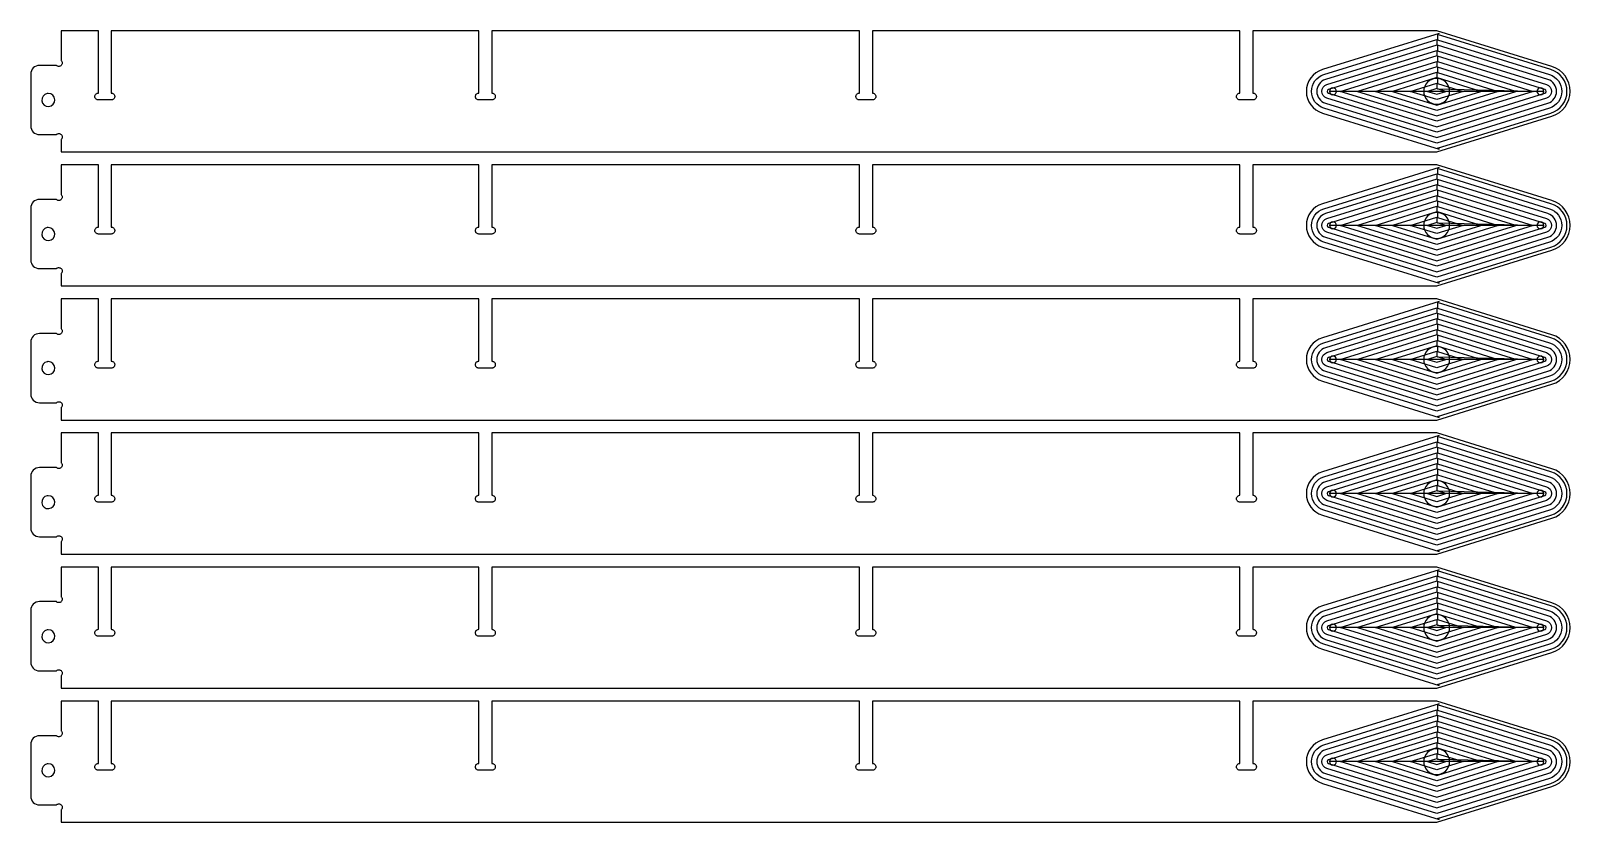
# Model space of a CAD drawing. Extents: x 3.5 to 92.5, y 1.1 to 46.9.
import ezdxf

# ---------------------------------------------------------------- set-up
doc = ezdxf.new("R2010")
doc.units = 0
for name, color, linetype in [('CUT_HALFWAY_THROUGH', 1, 'CONTINUOUS'), ('MARKS_IN_POCKET', 3, 'CONTINUOUS'), ('THROUGH_CUT', 18, 'CONTINUOUS')]:
    doc.layers.add(name, color=color, linetype=linetype)

msp = doc.modelspace()

# ---------------------------------------------------------------- linework, layer by layer
at = {"layer": 'CUT_HALFWAY_THROUGH'}
for points in [[(84.923, 46.723), (78.17, 44.629, 0.736823), (78.17, 42.121), (84.923, 40.027), (84.827, 40.086), (91.389, 42.121, 0.736823), (91.389, 44.629), (84.827, 46.664), (84.827, 46.35), (91.3, 44.342, -0.736823), (91.3, 42.408), (84.78, 40.385), (78.259, 42.408, -0.736823), (78.259, 44.342), (84.78, 46.365), (84.78, 46.05), (78.348, 44.055, 0.736823), (78.348, 42.694), (84.78, 40.7), (91.211, 42.694, 0.736823), (91.211, 44.055), (84.827, 46.036), (84.827, 45.722), (91.122, 43.769, -0.736823), (91.122, 42.981), (84.78, 41.014), (78.437, 42.981, -0.736823), (78.437, 43.769), (84.78, 45.736), (84.78, 45.422), (78.526, 43.482, 0.736823), (78.526, 43.268), (84.78, 41.328), (91.034, 43.268, 0.736823), (91.034, 43.482), (84.827, 45.407), (84.827, 45.093), (90.367, 43.375), (84.78, 41.642), (79.192, 43.375), (84.78, 45.108), (84.78, 44.794), (80.205, 43.375), (84.78, 41.956), (89.355, 43.375), (84.827, 44.779), (84.827, 44.465), (88.342, 43.375), (84.78, 42.27), (81.217, 43.375), (84.78, 44.48), (84.78, 44.166), (82.23, 43.375), (84.78, 42.584), (87.329, 43.375), (84.827, 44.151), (84.827, 43.837), (86.317, 43.375), (84.78, 42.898), (83.242, 43.375), (84.78, 43.852), (84.78, 43.538), (84.255, 43.375), (84.78, 43.212), (85.304, 43.375), (84.827, 43.523), (91, 43.375), (78.559, 43.375)], [(84.923, 38.973), (78.17, 36.879, 0.736823), (78.17, 34.371), (84.923, 32.277), (84.827, 32.336), (91.389, 34.371, 0.736823), (91.389, 36.879), (84.827, 38.914), (84.827, 38.6), (91.3, 36.592, -0.736823), (91.3, 34.658), (84.78, 32.635), (78.259, 34.658, -0.736823), (78.259, 36.592), (84.78, 38.615), (84.78, 38.3), (78.348, 36.305, 0.736823), (78.348, 34.944), (84.78, 32.95), (91.211, 34.944, 0.736823), (91.211, 36.305), (84.827, 38.286), (84.827, 37.972), (91.122, 36.019, -0.736823), (91.122, 35.231), (84.78, 33.264), (78.437, 35.231, -0.736823), (78.437, 36.019), (84.78, 37.986), (84.78, 37.672), (78.526, 35.732, 0.736823), (78.526, 35.518), (84.78, 33.578), (91.034, 35.518, 0.736823), (91.034, 35.732), (84.827, 37.657), (84.827, 37.343), (90.367, 35.625), (84.78, 33.892), (79.192, 35.625), (84.78, 37.358), (84.78, 37.044), (80.205, 35.625), (84.78, 34.206), (89.355, 35.625), (84.827, 37.029), (84.827, 36.715), (88.342, 35.625), (84.78, 34.52), (81.217, 35.625), (84.78, 36.73), (84.78, 36.416), (82.23, 35.625), (84.78, 34.834), (87.329, 35.625), (84.827, 36.401), (84.827, 36.087), (86.317, 35.625), (84.78, 35.148), (83.242, 35.625), (84.78, 36.102), (84.78, 35.788), (84.255, 35.625), (84.78, 35.462), (85.304, 35.625), (84.827, 35.773), (91, 35.625), (78.559, 35.625)], [(84.923, 31.223), (78.17, 29.129, 0.736823), (78.17, 26.621), (84.923, 24.527), (84.827, 24.586), (91.389, 26.621, 0.736823), (91.389, 29.129), (84.827, 31.164), (84.827, 30.85), (91.3, 28.842, -0.736823), (91.3, 26.908), (84.78, 24.885), (78.259, 26.908, -0.736823), (78.259, 28.842), (84.78, 30.865), (84.78, 30.55), (78.348, 28.555, 0.736823), (78.348, 27.194), (84.78, 25.2), (91.211, 27.194, 0.736823), (91.211, 28.555), (84.827, 30.536), (84.827, 30.222), (91.122, 28.269, -0.736823), (91.122, 27.481), (84.78, 25.514), (78.437, 27.481, -0.736823), (78.437, 28.269), (84.78, 30.236), (84.78, 29.922), (78.526, 27.982, 0.736823), (78.526, 27.768), (84.78, 25.828), (91.034, 27.768, 0.736823), (91.034, 27.982), (84.827, 29.907), (84.827, 29.593), (90.367, 27.875), (84.78, 26.142), (79.192, 27.875), (84.78, 29.608), (84.78, 29.294), (80.205, 27.875), (84.78, 26.456), (89.355, 27.875), (84.827, 29.279), (84.827, 28.965), (88.342, 27.875), (84.78, 26.77), (81.217, 27.875), (84.78, 28.98), (84.78, 28.666), (82.23, 27.875), (84.78, 27.084), (87.329, 27.875), (84.827, 28.651), (84.827, 28.337), (86.317, 27.875), (84.78, 27.398), (83.242, 27.875), (84.78, 28.352), (84.78, 28.038), (84.255, 27.875), (84.78, 27.712), (85.304, 27.875), (84.827, 28.023), (91, 27.875), (78.559, 27.875)], [(84.923, 23.473), (78.17, 21.379, 0.736823), (78.17, 18.871), (84.923, 16.777), (84.827, 16.836), (91.389, 18.871, 0.736823), (91.389, 21.379), (84.827, 23.414), (84.827, 23.1), (91.3, 21.092, -0.736823), (91.3, 19.158), (84.78, 17.135), (78.259, 19.158, -0.736823), (78.259, 21.092), (84.78, 23.115), (84.78, 22.8), (78.348, 20.805, 0.736823), (78.348, 19.444), (84.78, 17.45), (91.211, 19.444, 0.736823), (91.211, 20.805), (84.827, 22.786), (84.827, 22.472), (91.122, 20.519, -0.736823), (91.122, 19.731), (84.78, 17.764), (78.437, 19.731, -0.736823), (78.437, 20.519), (84.78, 22.486), (84.78, 22.172), (78.526, 20.232, 0.736823), (78.526, 20.018), (84.78, 18.078), (91.034, 20.018, 0.736823), (91.034, 20.232), (84.827, 22.157), (84.827, 21.843), (90.367, 20.125), (84.78, 18.392), (79.192, 20.125), (84.78, 21.858), (84.78, 21.544), (80.205, 20.125), (84.78, 18.706), (89.355, 20.125), (84.827, 21.529), (84.827, 21.215), (88.342, 20.125), (84.78, 19.02), (81.217, 20.125), (84.78, 21.23), (84.78, 20.916), (82.23, 20.125), (84.78, 19.334), (87.329, 20.125), (84.827, 20.901), (84.827, 20.587), (86.317, 20.125), (84.78, 19.648), (83.242, 20.125), (84.78, 20.602), (84.78, 20.288), (84.255, 20.125), (84.78, 19.962), (85.304, 20.125), (84.827, 20.273), (91, 20.125), (78.559, 20.125)], [(84.923, 15.723), (78.17, 13.629, 0.736823), (78.17, 11.121), (84.923, 9.027), (84.827, 9.086), (91.389, 11.121, 0.736823), (91.389, 13.629), (84.827, 15.664), (84.827, 15.35), (91.3, 13.342, -0.736823), (91.3, 11.408), (84.78, 9.385), (78.259, 11.408, -0.736823), (78.259, 13.342), (84.78, 15.365), (84.78, 15.05), (78.348, 13.055, 0.736823), (78.348, 11.694), (84.78, 9.7), (91.211, 11.694, 0.736823), (91.211, 13.055), (84.827, 15.036), (84.827, 14.722), (91.122, 12.769, -0.736823), (91.122, 11.981), (84.78, 10.014), (78.437, 11.981, -0.736823), (78.437, 12.769), (84.78, 14.736), (84.78, 14.422), (78.526, 12.482, 0.736823), (78.526, 12.268), (84.78, 10.328), (91.034, 12.268, 0.736823), (91.034, 12.482), (84.827, 14.407), (84.827, 14.093), (90.367, 12.375), (84.78, 10.642), (79.192, 12.375), (84.78, 14.108), (84.78, 13.794), (80.205, 12.375), (84.78, 10.956), (89.355, 12.375), (84.827, 13.779), (84.827, 13.465), (88.342, 12.375), (84.78, 11.27), (81.217, 12.375), (84.78, 13.48), (84.78, 13.166), (82.23, 12.375), (84.78, 11.584), (87.329, 12.375), (84.827, 13.151), (84.827, 12.837), (86.317, 12.375), (84.78, 11.898), (83.242, 12.375), (84.78, 12.852), (84.78, 12.538), (84.255, 12.375), (84.78, 12.212), (85.304, 12.375), (84.827, 12.523), (91, 12.375), (78.559, 12.375)], [(84.923, 7.973), (78.17, 5.879, 0.736823), (78.17, 3.371), (84.923, 1.277), (84.827, 1.336), (91.389, 3.371, 0.736823), (91.389, 5.879), (84.827, 7.914), (84.827, 7.6), (91.3, 5.592, -0.736823), (91.3, 3.658), (84.78, 1.635), (78.259, 3.658, -0.736823), (78.259, 5.592), (84.78, 7.615), (84.78, 7.3), (78.348, 5.305, 0.736823), (78.348, 3.944), (84.78, 1.95), (91.211, 3.944, 0.736823), (91.211, 5.305), (84.827, 7.286), (84.827, 6.972), (91.122, 5.019, -0.736823), (91.122, 4.231), (84.78, 2.264), (78.437, 4.231, -0.736823), (78.437, 5.019), (84.78, 6.986), (84.78, 6.672), (78.526, 4.732, 0.736823), (78.526, 4.518), (84.78, 2.578), (91.034, 4.518, 0.736823), (91.034, 4.732), (84.827, 6.657), (84.827, 6.343), (90.367, 4.625), (84.78, 2.892), (79.192, 4.625), (84.78, 6.358), (84.78, 6.044), (80.205, 4.625), (84.78, 3.206), (89.355, 4.625), (84.827, 6.029), (84.827, 5.715), (88.342, 4.625), (84.78, 3.52), (81.217, 4.625), (84.78, 5.73), (84.78, 5.416), (82.23, 4.625), (84.78, 3.834), (87.329, 4.625), (84.827, 5.401), (84.827, 5.087), (86.317, 4.625), (84.78, 4.148), (83.242, 4.625), (84.78, 5.102), (84.78, 4.788), (84.255, 4.625), (84.78, 4.462), (85.304, 4.625), (84.827, 4.773), (91, 4.625), (78.559, 4.625)]]:
    msp.add_lwpolyline(points, format="xyb", dxfattribs=at)
at = {"layer": 'MARKS_IN_POCKET'}
for points in [[(84.78, 44.125, 0.414214), (84.03, 43.375, 0.414214), (84.78, 42.625, 0.414214), (85.53, 43.375, 0.414214)], [(84.78, 36.375, 0.414214), (84.03, 35.625, 0.414214), (84.78, 34.875, 0.414214), (85.53, 35.625, 0.414214)], [(84.78, 28.625, 0.414214), (84.03, 27.875, 0.414214), (84.78, 27.125, 0.414214), (85.53, 27.875, 0.414214)], [(84.78, 20.875, 0.414214), (84.03, 20.125, 0.414214), (84.78, 19.375, 0.414214), (85.53, 20.125, 0.414214)], [(84.78, 13.125, 0.414214), (84.03, 12.375, 0.414214), (84.78, 11.625, 0.414214), (85.53, 12.375, 0.414214)], [(84.78, 5.375, 0.414214), (84.03, 4.625, 0.414214), (84.78, 3.875, 0.414214), (85.53, 4.625, 0.414214)]]:
    msp.add_lwpolyline(points, format="xyb", close=True, dxfattribs=at)
at = {"layer": 'THROUGH_CUT'}
for points in [[(73.405, 46.875), (52.155, 46.875), (52.155, 43.275), (52.188, 43.272), (52.22, 43.264), (52.25, 43.251), (52.277, 43.233), (52.302, 43.21), (52.322, 43.184), (52.338, 43.155), (52.349, 43.124), (52.354, 43.092), (52.354, 43.058), (52.349, 43.026), (52.338, 42.995), (52.322, 42.966), (52.302, 42.94), (52.277, 42.917), (52.25, 42.899), (52.22, 42.886), (52.188, 42.878), (52.155, 42.875), (51.405, 42.875), (51.372, 42.878), (51.34, 42.886), (51.309, 42.899), (51.282, 42.917), (51.257, 42.94), (51.237, 42.966), (51.221, 42.995), (51.211, 43.026), (51.205, 43.058), (51.205, 43.092), (51.211, 43.124), (51.221, 43.155), (51.237, 43.184), (51.257, 43.21), (51.282, 43.233), (51.309, 43.251), (51.34, 43.264), (51.372, 43.272), (51.405, 43.275), (51.405, 46.875), (30.155, 46.875), (30.155, 43.275), (30.188, 43.272), (30.22, 43.264), (30.25, 43.251), (30.277, 43.233), (30.302, 43.21), (30.322, 43.184), (30.338, 43.155), (30.349, 43.124), (30.354, 43.092), (30.354, 43.058), (30.349, 43.026), (30.338, 42.995), (30.322, 42.966), (30.302, 42.94), (30.277, 42.917), (30.25, 42.899), (30.22, 42.886), (30.188, 42.878), (30.155, 42.875), (29.405, 42.875), (29.372, 42.878), (29.34, 42.886), (29.309, 42.899), (29.282, 42.917), (29.257, 42.94), (29.237, 42.966), (29.221, 42.995), (29.211, 43.026), (29.205, 43.058), (29.205, 43.092), (29.211, 43.124), (29.221, 43.155), (29.237, 43.184), (29.257, 43.21), (29.282, 43.233), (29.309, 43.251), (29.34, 43.264), (29.372, 43.272), (29.405, 43.275), (29.405, 46.875), (8.155, 46.875), (8.155, 43.275), (8.188, 43.272), (8.22, 43.264), (8.25, 43.251), (8.277, 43.233), (8.302, 43.21), (8.322, 43.184), (8.338, 43.155), (8.349, 43.124), (8.354, 43.092), (8.354, 43.058), (8.349, 43.026), (8.338, 42.995), (8.322, 42.966), (8.302, 42.94), (8.277, 42.917), (8.25, 42.899), (8.22, 42.886), (8.188, 42.878), (8.155, 42.875), (7.405, 42.875), (7.372, 42.878), (7.34, 42.886), (7.309, 42.899), (7.282, 42.917), (7.257, 42.94), (7.237, 42.966), (7.221, 42.995), (7.211, 43.026), (7.205, 43.058), (7.205, 43.092), (7.211, 43.124), (7.221, 43.155), (7.237, 43.184), (7.257, 43.21), (7.282, 43.233), (7.309, 43.251), (7.34, 43.264), (7.372, 43.272), (7.405, 43.275), (7.405, 46.875), (5.262, 46.875), (5.262, 45.158), (5.284, 45.131), (5.301, 45.101), (5.313, 45.068), (5.319, 45.034), (5.319, 44.999), (5.313, 44.965), (5.301, 44.932), (5.284, 44.902), (5.262, 44.875), (5.235, 44.853), (5.205, 44.835), (5.172, 44.823), (5.138, 44.817), (5.103, 44.817), (5.068, 44.823), (5.036, 44.835), (5.005, 44.853), (4.979, 44.875), (4, 44.875, 0.414214), (3.5, 44.375), (3.5, 41.375, 0.414214), (4, 40.875), (4.979, 40.875), (5.004, 40.896), (5.032, 40.913), (5.063, 40.925), (5.095, 40.932), (5.128, 40.933), (5.161, 40.929), (5.193, 40.92), (5.222, 40.905), (5.249, 40.886), (5.273, 40.863), (5.292, 40.836), (5.306, 40.806), (5.316, 40.775), (5.32, 40.742), (5.319, 40.709), (5.312, 40.677), (5.3, 40.646), (5.283, 40.617), (5.262, 40.592), (5.262, 39.875), (84.78, 39.875), (91.445, 41.942, 0.736823), (91.445, 44.808), (84.78, 46.875), (74.155, 46.875), (74.155, 43.275), (74.188, 43.272), (74.22, 43.264), (74.25, 43.251), (74.277, 43.233), (74.302, 43.21), (74.322, 43.184), (74.338, 43.155), (74.349, 43.124), (74.354, 43.092), (74.354, 43.058), (74.349, 43.026), (74.338, 42.995), (74.322, 42.966), (74.302, 42.94), (74.277, 42.917), (74.25, 42.899), (74.22, 42.886), (74.188, 42.878), (74.155, 42.875), (73.405, 42.875), (73.372, 42.878), (73.34, 42.886), (73.309, 42.899), (73.282, 42.917), (73.257, 42.94), (73.237, 42.966), (73.221, 42.995), (73.211, 43.026), (73.205, 43.058), (73.205, 43.092), (73.211, 43.124), (73.221, 43.155), (73.237, 43.184), (73.257, 43.21), (73.282, 43.233), (73.309, 43.251), (73.34, 43.264), (73.372, 43.272), (73.405, 43.275)], [(4.453, 43.245, 0.961481), (4.541, 42.501, 0.96148), (4.511, 43.25, 0.019638), (4.482, 43.249, 0.019638)], [(78.78, 43.575, 0.414214), (78.58, 43.375, 0.414214), (78.78, 43.175, 0.414214), (78.98, 43.375, 0.414214)], [(90.78, 43.575, 0.414214), (90.58, 43.375, 0.414214), (90.78, 43.175, 0.414214), (90.98, 43.375, 0.414214)], [(73.405, 39.125), (52.155, 39.125), (52.155, 35.525), (52.188, 35.522), (52.22, 35.514), (52.25, 35.501), (52.277, 35.483), (52.302, 35.46), (52.322, 35.434), (52.338, 35.405), (52.349, 35.374), (52.354, 35.342), (52.354, 35.308), (52.349, 35.276), (52.338, 35.245), (52.322, 35.216), (52.302, 35.19), (52.277, 35.167), (52.25, 35.149), (52.22, 35.136), (52.188, 35.128), (52.155, 35.125), (51.405, 35.125), (51.372, 35.128), (51.34, 35.136), (51.309, 35.149), (51.282, 35.167), (51.257, 35.19), (51.237, 35.216), (51.221, 35.245), (51.211, 35.276), (51.205, 35.308), (51.205, 35.342), (51.211, 35.374), (51.221, 35.405), (51.237, 35.434), (51.257, 35.46), (51.282, 35.483), (51.309, 35.501), (51.34, 35.514), (51.372, 35.522), (51.405, 35.525), (51.405, 39.125), (30.155, 39.125), (30.155, 35.525), (30.188, 35.522), (30.22, 35.514), (30.25, 35.501), (30.277, 35.483), (30.302, 35.46), (30.322, 35.434), (30.338, 35.405), (30.349, 35.374), (30.354, 35.342), (30.354, 35.308), (30.349, 35.276), (30.338, 35.245), (30.322, 35.216), (30.302, 35.19), (30.277, 35.167), (30.25, 35.149), (30.22, 35.136), (30.188, 35.128), (30.155, 35.125), (29.405, 35.125), (29.372, 35.128), (29.34, 35.136), (29.309, 35.149), (29.282, 35.167), (29.257, 35.19), (29.237, 35.216), (29.221, 35.245), (29.211, 35.276), (29.205, 35.308), (29.205, 35.342), (29.211, 35.374), (29.221, 35.405), (29.237, 35.434), (29.257, 35.46), (29.282, 35.483), (29.309, 35.501), (29.34, 35.514), (29.372, 35.522), (29.405, 35.525), (29.405, 39.125), (8.155, 39.125), (8.155, 35.525), (8.188, 35.522), (8.22, 35.514), (8.25, 35.501), (8.277, 35.483), (8.302, 35.46), (8.322, 35.434), (8.338, 35.405), (8.349, 35.374), (8.354, 35.342), (8.354, 35.308), (8.349, 35.276), (8.338, 35.245), (8.322, 35.216), (8.302, 35.19), (8.277, 35.167), (8.25, 35.149), (8.22, 35.136), (8.188, 35.128), (8.155, 35.125), (7.405, 35.125), (7.372, 35.128), (7.34, 35.136), (7.309, 35.149), (7.282, 35.167), (7.257, 35.19), (7.237, 35.216), (7.221, 35.245), (7.211, 35.276), (7.205, 35.308), (7.205, 35.342), (7.211, 35.374), (7.221, 35.405), (7.237, 35.434), (7.257, 35.46), (7.282, 35.483), (7.309, 35.501), (7.34, 35.514), (7.372, 35.522), (7.405, 35.525), (7.405, 39.125), (5.262, 39.125), (5.262, 37.408), (5.284, 37.381), (5.301, 37.351), (5.313, 37.318), (5.319, 37.284), (5.319, 37.249), (5.313, 37.215), (5.301, 37.182), (5.284, 37.152), (5.262, 37.125), (5.235, 37.103), (5.205, 37.085), (5.172, 37.073), (5.138, 37.067), (5.103, 37.067), (5.068, 37.073), (5.036, 37.085), (5.005, 37.103), (4.979, 37.125), (4, 37.125, 0.414214), (3.5, 36.625), (3.5, 33.625, 0.414214), (4, 33.125), (4.979, 33.125), (5.004, 33.146), (5.032, 33.163), (5.063, 33.175), (5.095, 33.182), (5.128, 33.183), (5.161, 33.179), (5.193, 33.17), (5.222, 33.155), (5.249, 33.136), (5.273, 33.113), (5.292, 33.086), (5.306, 33.056), (5.316, 33.025), (5.32, 32.992), (5.319, 32.959), (5.312, 32.927), (5.3, 32.896), (5.283, 32.867), (5.262, 32.842), (5.262, 32.125), (84.78, 32.125), (91.445, 34.192, 0.736823), (91.445, 37.058), (84.78, 39.125), (74.155, 39.125), (74.155, 35.525), (74.188, 35.522), (74.22, 35.514), (74.25, 35.501), (74.277, 35.483), (74.302, 35.46), (74.322, 35.434), (74.338, 35.405), (74.349, 35.374), (74.354, 35.342), (74.354, 35.308), (74.349, 35.276), (74.338, 35.245), (74.322, 35.216), (74.302, 35.19), (74.277, 35.167), (74.25, 35.149), (74.22, 35.136), (74.188, 35.128), (74.155, 35.125), (73.405, 35.125), (73.372, 35.128), (73.34, 35.136), (73.309, 35.149), (73.282, 35.167), (73.257, 35.19), (73.237, 35.216), (73.221, 35.245), (73.211, 35.276), (73.205, 35.308), (73.205, 35.342), (73.211, 35.374), (73.221, 35.405), (73.237, 35.434), (73.257, 35.46), (73.282, 35.483), (73.309, 35.501), (73.34, 35.514), (73.372, 35.522), (73.405, 35.525)], [(78.78, 35.825, 0.414214), (78.58, 35.625, 0.414214), (78.78, 35.425, 0.414214), (78.98, 35.625, 0.414214)], [(90.78, 35.825, 0.414214), (90.58, 35.625, 0.414214), (90.78, 35.425, 0.414214), (90.98, 35.625, 0.414214)], [(4.453, 35.495, 0.961481), (4.541, 34.751, 0.96148), (4.511, 35.5, 0.019638), (4.482, 35.499, 0.019638)], [(73.405, 31.375), (52.155, 31.375), (52.155, 27.775), (52.188, 27.772), (52.22, 27.764), (52.25, 27.751), (52.277, 27.733), (52.302, 27.71), (52.322, 27.684), (52.338, 27.655), (52.349, 27.624), (52.354, 27.592), (52.354, 27.558), (52.349, 27.526), (52.338, 27.495), (52.322, 27.466), (52.302, 27.44), (52.277, 27.417), (52.25, 27.399), (52.22, 27.386), (52.188, 27.378), (52.155, 27.375), (51.405, 27.375), (51.372, 27.378), (51.34, 27.386), (51.309, 27.399), (51.282, 27.417), (51.257, 27.44), (51.237, 27.466), (51.221, 27.495), (51.211, 27.526), (51.205, 27.558), (51.205, 27.592), (51.211, 27.624), (51.221, 27.655), (51.237, 27.684), (51.257, 27.71), (51.282, 27.733), (51.309, 27.751), (51.34, 27.764), (51.372, 27.772), (51.405, 27.775), (51.405, 31.375), (30.155, 31.375), (30.155, 27.775), (30.188, 27.772), (30.22, 27.764), (30.25, 27.751), (30.277, 27.733), (30.302, 27.71), (30.322, 27.684), (30.338, 27.655), (30.349, 27.624), (30.354, 27.592), (30.354, 27.558), (30.349, 27.526), (30.338, 27.495), (30.322, 27.466), (30.302, 27.44), (30.277, 27.417), (30.25, 27.399), (30.22, 27.386), (30.188, 27.378), (30.155, 27.375), (29.405, 27.375), (29.372, 27.378), (29.34, 27.386), (29.309, 27.399), (29.282, 27.417), (29.257, 27.44), (29.237, 27.466), (29.221, 27.495), (29.211, 27.526), (29.205, 27.558), (29.205, 27.592), (29.211, 27.624), (29.221, 27.655), (29.237, 27.684), (29.257, 27.71), (29.282, 27.733), (29.309, 27.751), (29.34, 27.764), (29.372, 27.772), (29.405, 27.775), (29.405, 31.375), (8.155, 31.375), (8.155, 27.775), (8.188, 27.772), (8.22, 27.764), (8.25, 27.751), (8.277, 27.733), (8.302, 27.71), (8.322, 27.684), (8.338, 27.655), (8.349, 27.624), (8.354, 27.592), (8.354, 27.558), (8.349, 27.526), (8.338, 27.495), (8.322, 27.466), (8.302, 27.44), (8.277, 27.417), (8.25, 27.399), (8.22, 27.386), (8.188, 27.378), (8.155, 27.375), (7.405, 27.375), (7.372, 27.378), (7.34, 27.386), (7.309, 27.399), (7.282, 27.417), (7.257, 27.44), (7.237, 27.466), (7.221, 27.495), (7.211, 27.526), (7.205, 27.558), (7.205, 27.592), (7.211, 27.624), (7.221, 27.655), (7.237, 27.684), (7.257, 27.71), (7.282, 27.733), (7.309, 27.751), (7.34, 27.764), (7.372, 27.772), (7.405, 27.775), (7.405, 31.375), (5.262, 31.375), (5.262, 29.658), (5.284, 29.631), (5.301, 29.601), (5.313, 29.568), (5.319, 29.534), (5.319, 29.499), (5.313, 29.465), (5.301, 29.432), (5.284, 29.402), (5.262, 29.375), (5.235, 29.353), (5.205, 29.335), (5.172, 29.323), (5.138, 29.317), (5.103, 29.317), (5.068, 29.323), (5.036, 29.335), (5.005, 29.353), (4.979, 29.375), (4, 29.375, 0.414214), (3.5, 28.875), (3.5, 25.875, 0.414214), (4, 25.375), (4.979, 25.375), (5.004, 25.396), (5.032, 25.413), (5.063, 25.425), (5.095, 25.432), (5.128, 25.433), (5.161, 25.429), (5.193, 25.42), (5.222, 25.405), (5.249, 25.386), (5.273, 25.363), (5.292, 25.336), (5.306, 25.306), (5.316, 25.275), (5.32, 25.242), (5.319, 25.209), (5.312, 25.177), (5.3, 25.146), (5.283, 25.117), (5.262, 25.092), (5.262, 24.375), (84.78, 24.375), (91.445, 26.442, 0.736823), (91.445, 29.308), (84.78, 31.375), (74.155, 31.375), (74.155, 27.775), (74.188, 27.772), (74.22, 27.764), (74.25, 27.751), (74.277, 27.733), (74.302, 27.71), (74.322, 27.684), (74.338, 27.655), (74.349, 27.624), (74.354, 27.592), (74.354, 27.558), (74.349, 27.526), (74.338, 27.495), (74.322, 27.466), (74.302, 27.44), (74.277, 27.417), (74.25, 27.399), (74.22, 27.386), (74.188, 27.378), (74.155, 27.375), (73.405, 27.375), (73.372, 27.378), (73.34, 27.386), (73.309, 27.399), (73.282, 27.417), (73.257, 27.44), (73.237, 27.466), (73.221, 27.495), (73.211, 27.526), (73.205, 27.558), (73.205, 27.592), (73.211, 27.624), (73.221, 27.655), (73.237, 27.684), (73.257, 27.71), (73.282, 27.733), (73.309, 27.751), (73.34, 27.764), (73.372, 27.772), (73.405, 27.775)], [(4.453, 27.745, 0.961481), (4.541, 27.001, 0.96148), (4.511, 27.75, 0.019638), (4.482, 27.749, 0.019638)], [(78.78, 28.075, 0.414214), (78.58, 27.875, 0.414214), (78.78, 27.675, 0.414214), (78.98, 27.875, 0.414214)], [(90.78, 28.075, 0.414214), (90.58, 27.875, 0.414214), (90.78, 27.675, 0.414214), (90.98, 27.875, 0.414214)], [(73.405, 23.625), (52.155, 23.625), (52.155, 20.025), (52.188, 20.022), (52.22, 20.014), (52.25, 20.001), (52.277, 19.983), (52.302, 19.96), (52.322, 19.934), (52.338, 19.905), (52.349, 19.874), (52.354, 19.842), (52.354, 19.808), (52.349, 19.776), (52.338, 19.745), (52.322, 19.716), (52.302, 19.69), (52.277, 19.667), (52.25, 19.649), (52.22, 19.636), (52.188, 19.628), (52.155, 19.625), (51.405, 19.625), (51.372, 19.628), (51.34, 19.636), (51.309, 19.649), (51.282, 19.667), (51.257, 19.69), (51.237, 19.716), (51.221, 19.745), (51.211, 19.776), (51.205, 19.808), (51.205, 19.842), (51.211, 19.874), (51.221, 19.905), (51.237, 19.934), (51.257, 19.96), (51.282, 19.983), (51.309, 20.001), (51.34, 20.014), (51.372, 20.022), (51.405, 20.025), (51.405, 23.625), (30.155, 23.625), (30.155, 20.025), (30.188, 20.022), (30.22, 20.014), (30.25, 20.001), (30.277, 19.983), (30.302, 19.96), (30.322, 19.934), (30.338, 19.905), (30.349, 19.874), (30.354, 19.842), (30.354, 19.808), (30.349, 19.776), (30.338, 19.745), (30.322, 19.716), (30.302, 19.69), (30.277, 19.667), (30.25, 19.649), (30.22, 19.636), (30.188, 19.628), (30.155, 19.625), (29.405, 19.625), (29.372, 19.628), (29.34, 19.636), (29.309, 19.649), (29.282, 19.667), (29.257, 19.69), (29.237, 19.716), (29.221, 19.745), (29.211, 19.776), (29.205, 19.808), (29.205, 19.842), (29.211, 19.874), (29.221, 19.905), (29.237, 19.934), (29.257, 19.96), (29.282, 19.983), (29.309, 20.001), (29.34, 20.014), (29.372, 20.022), (29.405, 20.025), (29.405, 23.625), (8.155, 23.625), (8.155, 20.025), (8.188, 20.022), (8.22, 20.014), (8.25, 20.001), (8.277, 19.983), (8.302, 19.96), (8.322, 19.934), (8.338, 19.905), (8.349, 19.874), (8.354, 19.842), (8.354, 19.808), (8.349, 19.776), (8.338, 19.745), (8.322, 19.716), (8.302, 19.69), (8.277, 19.667), (8.25, 19.649), (8.22, 19.636), (8.188, 19.628), (8.155, 19.625), (7.405, 19.625), (7.372, 19.628), (7.34, 19.636), (7.309, 19.649), (7.282, 19.667), (7.257, 19.69), (7.237, 19.716), (7.221, 19.745), (7.211, 19.776), (7.205, 19.808), (7.205, 19.842), (7.211, 19.874), (7.221, 19.905), (7.237, 19.934), (7.257, 19.96), (7.282, 19.983), (7.309, 20.001), (7.34, 20.014), (7.372, 20.022), (7.405, 20.025), (7.405, 23.625), (5.262, 23.625), (5.262, 21.908), (5.284, 21.881), (5.301, 21.851), (5.313, 21.818), (5.319, 21.784), (5.319, 21.749), (5.313, 21.715), (5.301, 21.682), (5.284, 21.652), (5.262, 21.625), (5.235, 21.603), (5.205, 21.585), (5.172, 21.573), (5.138, 21.567), (5.103, 21.567), (5.068, 21.573), (5.036, 21.585), (5.005, 21.603), (4.979, 21.625), (4, 21.625, 0.414214), (3.5, 21.125), (3.5, 18.125, 0.414214), (4, 17.625), (4.979, 17.625), (5.004, 17.646), (5.032, 17.663), (5.063, 17.675), (5.095, 17.682), (5.128, 17.683), (5.161, 17.679), (5.193, 17.67), (5.222, 17.655), (5.249, 17.636), (5.273, 17.613), (5.292, 17.586), (5.306, 17.556), (5.316, 17.525), (5.32, 17.492), (5.319, 17.459), (5.312, 17.427), (5.3, 17.396), (5.283, 17.367), (5.262, 17.342), (5.262, 16.625), (84.78, 16.625), (91.445, 18.692, 0.736823), (91.445, 21.558), (84.78, 23.625), (74.155, 23.625), (74.155, 20.025), (74.188, 20.022), (74.22, 20.014), (74.25, 20.001), (74.277, 19.983), (74.302, 19.96), (74.322, 19.934), (74.338, 19.905), (74.349, 19.874), (74.354, 19.842), (74.354, 19.808), (74.349, 19.776), (74.338, 19.745), (74.322, 19.716), (74.302, 19.69), (74.277, 19.667), (74.25, 19.649), (74.22, 19.636), (74.188, 19.628), (74.155, 19.625), (73.405, 19.625), (73.372, 19.628), (73.34, 19.636), (73.309, 19.649), (73.282, 19.667), (73.257, 19.69), (73.237, 19.716), (73.221, 19.745), (73.211, 19.776), (73.205, 19.808), (73.205, 19.842), (73.211, 19.874), (73.221, 19.905), (73.237, 19.934), (73.257, 19.96), (73.282, 19.983), (73.309, 20.001), (73.34, 20.014), (73.372, 20.022), (73.405, 20.025)], [(4.453, 19.995, 0.961481), (4.541, 19.251, 0.96148), (4.511, 20, 0.019638), (4.482, 19.999, 0.019638)], [(78.78, 20.325, 0.414214), (78.58, 20.125, 0.414214), (78.78, 19.925, 0.414214), (78.98, 20.125, 0.414214)], [(90.78, 20.325, 0.414214), (90.58, 20.125, 0.414214), (90.78, 19.925, 0.414214), (90.98, 20.125, 0.414214)], [(73.405, 15.875), (52.155, 15.875), (52.155, 12.275), (52.188, 12.272), (52.22, 12.264), (52.25, 12.251), (52.277, 12.233), (52.302, 12.21), (52.322, 12.184), (52.338, 12.155), (52.349, 12.124), (52.354, 12.092), (52.354, 12.058), (52.349, 12.026), (52.338, 11.995), (52.322, 11.966), (52.302, 11.94), (52.277, 11.917), (52.25, 11.899), (52.22, 11.886), (52.188, 11.878), (52.155, 11.875), (51.405, 11.875), (51.372, 11.878), (51.34, 11.886), (51.309, 11.899), (51.282, 11.917), (51.257, 11.94), (51.237, 11.966), (51.221, 11.995), (51.211, 12.026), (51.205, 12.058), (51.205, 12.092), (51.211, 12.124), (51.221, 12.155), (51.237, 12.184), (51.257, 12.21), (51.282, 12.233), (51.309, 12.251), (51.34, 12.264), (51.372, 12.272), (51.405, 12.275), (51.405, 15.875), (30.155, 15.875), (30.155, 12.275), (30.188, 12.272), (30.22, 12.264), (30.25, 12.251), (30.277, 12.233), (30.302, 12.21), (30.322, 12.184), (30.338, 12.155), (30.349, 12.124), (30.354, 12.092), (30.354, 12.058), (30.349, 12.026), (30.338, 11.995), (30.322, 11.966), (30.302, 11.94), (30.277, 11.917), (30.25, 11.899), (30.22, 11.886), (30.188, 11.878), (30.155, 11.875), (29.405, 11.875), (29.372, 11.878), (29.34, 11.886), (29.309, 11.899), (29.282, 11.917), (29.257, 11.94), (29.237, 11.966), (29.221, 11.995), (29.211, 12.026), (29.205, 12.058), (29.205, 12.092), (29.211, 12.124), (29.221, 12.155), (29.237, 12.184), (29.257, 12.21), (29.282, 12.233), (29.309, 12.251), (29.34, 12.264), (29.372, 12.272), (29.405, 12.275), (29.405, 15.875), (8.155, 15.875), (8.155, 12.275), (8.188, 12.272), (8.22, 12.264), (8.25, 12.251), (8.277, 12.233), (8.302, 12.21), (8.322, 12.184), (8.338, 12.155), (8.349, 12.124), (8.354, 12.092), (8.354, 12.058), (8.349, 12.026), (8.338, 11.995), (8.322, 11.966), (8.302, 11.94), (8.277, 11.917), (8.25, 11.899), (8.22, 11.886), (8.188, 11.878), (8.155, 11.875), (7.405, 11.875), (7.372, 11.878), (7.34, 11.886), (7.309, 11.899), (7.282, 11.917), (7.257, 11.94), (7.237, 11.966), (7.221, 11.995), (7.211, 12.026), (7.205, 12.058), (7.205, 12.092), (7.211, 12.124), (7.221, 12.155), (7.237, 12.184), (7.257, 12.21), (7.282, 12.233), (7.309, 12.251), (7.34, 12.264), (7.372, 12.272), (7.405, 12.275), (7.405, 15.875), (5.262, 15.875), (5.262, 14.158), (5.284, 14.131), (5.301, 14.101), (5.313, 14.068), (5.319, 14.034), (5.319, 13.999), (5.313, 13.965), (5.301, 13.932), (5.284, 13.902), (5.262, 13.875), (5.235, 13.853), (5.205, 13.835), (5.172, 13.823), (5.138, 13.817), (5.103, 13.817), (5.068, 13.823), (5.036, 13.835), (5.005, 13.853), (4.979, 13.875), (4, 13.875, 0.414214), (3.5, 13.375), (3.5, 10.375, 0.414214), (4, 9.875), (4.979, 9.875), (5.004, 9.896), (5.032, 9.913), (5.063, 9.925), (5.095, 9.932), (5.128, 9.933), (5.161, 9.929), (5.193, 9.92), (5.222, 9.905), (5.249, 9.886), (5.273, 9.863), (5.292, 9.836), (5.306, 9.806), (5.316, 9.775), (5.32, 9.742), (5.319, 9.709), (5.312, 9.677), (5.3, 9.646), (5.283, 9.617), (5.262, 9.592), (5.262, 8.875), (84.78, 8.875), (91.445, 10.942, 0.736823), (91.445, 13.808), (84.78, 15.875), (74.155, 15.875), (74.155, 12.275), (74.188, 12.272), (74.22, 12.264), (74.25, 12.251), (74.277, 12.233), (74.302, 12.21), (74.322, 12.184), (74.338, 12.155), (74.349, 12.124), (74.354, 12.092), (74.354, 12.058), (74.349, 12.026), (74.338, 11.995), (74.322, 11.966), (74.302, 11.94), (74.277, 11.917), (74.25, 11.899), (74.22, 11.886), (74.188, 11.878), (74.155, 11.875), (73.405, 11.875), (73.372, 11.878), (73.34, 11.886), (73.309, 11.899), (73.282, 11.917), (73.257, 11.94), (73.237, 11.966), (73.221, 11.995), (73.211, 12.026), (73.205, 12.058), (73.205, 12.092), (73.211, 12.124), (73.221, 12.155), (73.237, 12.184), (73.257, 12.21), (73.282, 12.233), (73.309, 12.251), (73.34, 12.264), (73.372, 12.272), (73.405, 12.275)], [(78.78, 12.575, 0.414214), (78.58, 12.375, 0.414214), (78.78, 12.175, 0.414214), (78.98, 12.375, 0.414214)], [(90.78, 12.575, 0.414214), (90.58, 12.375, 0.414214), (90.78, 12.175, 0.414214), (90.98, 12.375, 0.414214)], [(4.453, 12.245, 0.961481), (4.541, 11.501, 0.96148), (4.511, 12.25, 0.019638), (4.482, 12.249, 0.019638)], [(73.405, 8.125), (52.155, 8.125), (52.155, 4.525), (52.188, 4.522), (52.22, 4.514), (52.25, 4.501), (52.277, 4.483), (52.302, 4.46), (52.322, 4.434), (52.338, 4.405), (52.349, 4.374), (52.354, 4.342), (52.354, 4.308), (52.349, 4.276), (52.338, 4.245), (52.322, 4.216), (52.302, 4.19), (52.277, 4.167), (52.25, 4.149), (52.22, 4.136), (52.188, 4.128), (52.155, 4.125), (51.405, 4.125), (51.372, 4.128), (51.34, 4.136), (51.309, 4.149), (51.282, 4.167), (51.257, 4.19), (51.237, 4.216), (51.221, 4.245), (51.211, 4.276), (51.205, 4.308), (51.205, 4.342), (51.211, 4.374), (51.221, 4.405), (51.237, 4.434), (51.257, 4.46), (51.282, 4.483), (51.309, 4.501), (51.34, 4.514), (51.372, 4.522), (51.405, 4.525), (51.405, 8.125), (30.155, 8.125), (30.155, 4.525), (30.188, 4.522), (30.22, 4.514), (30.25, 4.501), (30.277, 4.483), (30.302, 4.46), (30.322, 4.434), (30.338, 4.405), (30.349, 4.374), (30.354, 4.342), (30.354, 4.308), (30.349, 4.276), (30.338, 4.245), (30.322, 4.216), (30.302, 4.19), (30.277, 4.167), (30.25, 4.149), (30.22, 4.136), (30.188, 4.128), (30.155, 4.125), (29.405, 4.125), (29.372, 4.128), (29.34, 4.136), (29.309, 4.149), (29.282, 4.167), (29.257, 4.19), (29.237, 4.216), (29.221, 4.245), (29.211, 4.276), (29.205, 4.308), (29.205, 4.342), (29.211, 4.374), (29.221, 4.405), (29.237, 4.434), (29.257, 4.46), (29.282, 4.483), (29.309, 4.501), (29.34, 4.514), (29.372, 4.522), (29.405, 4.525), (29.405, 8.125), (8.155, 8.125), (8.155, 4.525), (8.188, 4.522), (8.22, 4.514), (8.25, 4.501), (8.277, 4.483), (8.302, 4.46), (8.322, 4.434), (8.338, 4.405), (8.349, 4.374), (8.354, 4.342), (8.354, 4.308), (8.349, 4.276), (8.338, 4.245), (8.322, 4.216), (8.302, 4.19), (8.277, 4.167), (8.25, 4.149), (8.22, 4.136), (8.188, 4.128), (8.155, 4.125), (7.405, 4.125), (7.372, 4.128), (7.34, 4.136), (7.309, 4.149), (7.282, 4.167), (7.257, 4.19), (7.237, 4.216), (7.221, 4.245), (7.211, 4.276), (7.205, 4.308), (7.205, 4.342), (7.211, 4.374), (7.221, 4.405), (7.237, 4.434), (7.257, 4.46), (7.282, 4.483), (7.309, 4.501), (7.34, 4.514), (7.372, 4.522), (7.405, 4.525), (7.405, 8.125), (5.262, 8.125), (5.262, 6.408), (5.284, 6.381), (5.301, 6.351), (5.313, 6.318), (5.319, 6.284), (5.319, 6.249), (5.313, 6.215), (5.301, 6.182), (5.284, 6.152), (5.262, 6.125), (5.235, 6.103), (5.205, 6.085), (5.172, 6.073), (5.138, 6.067), (5.103, 6.067), (5.068, 6.073), (5.036, 6.085), (5.005, 6.103), (4.979, 6.125), (4, 6.125, 0.414214), (3.5, 5.625), (3.5, 2.625, 0.414214), (4, 2.125), (4.979, 2.125), (5.004, 2.146), (5.032, 2.163), (5.063, 2.175), (5.095, 2.182), (5.128, 2.183), (5.161, 2.179), (5.193, 2.17), (5.222, 2.155), (5.249, 2.136), (5.273, 2.113), (5.292, 2.086), (5.306, 2.056), (5.316, 2.025), (5.32, 1.992), (5.319, 1.959), (5.312, 1.927), (5.3, 1.896), (5.283, 1.867), (5.262, 1.842), (5.262, 1.125), (84.78, 1.125), (91.445, 3.192, 0.736823), (91.445, 6.058), (84.78, 8.125), (74.155, 8.125), (74.155, 4.525), (74.188, 4.522), (74.22, 4.514), (74.25, 4.501), (74.277, 4.483), (74.302, 4.46), (74.322, 4.434), (74.338, 4.405), (74.349, 4.374), (74.354, 4.342), (74.354, 4.308), (74.349, 4.276), (74.338, 4.245), (74.322, 4.216), (74.302, 4.19), (74.277, 4.167), (74.25, 4.149), (74.22, 4.136), (74.188, 4.128), (74.155, 4.125), (73.405, 4.125), (73.372, 4.128), (73.34, 4.136), (73.309, 4.149), (73.282, 4.167), (73.257, 4.19), (73.237, 4.216), (73.221, 4.245), (73.211, 4.276), (73.205, 4.308), (73.205, 4.342), (73.211, 4.374), (73.221, 4.405), (73.237, 4.434), (73.257, 4.46), (73.282, 4.483), (73.309, 4.501), (73.34, 4.514), (73.372, 4.522), (73.405, 4.525)], [(4.453, 4.495, 0.961481), (4.541, 3.751, 0.96148), (4.511, 4.5, 0.019638), (4.482, 4.499, 0.019638)], [(78.78, 4.825, 0.414214), (78.58, 4.625, 0.414214), (78.78, 4.425, 0.414214), (78.98, 4.625, 0.414214)], [(90.78, 4.825, 0.414214), (90.58, 4.625, 0.414214), (90.78, 4.425, 0.414214), (90.98, 4.625, 0.414214)]]:
    msp.add_lwpolyline(points, format="xyb", close=True, dxfattribs=at)

doc.saveas('drawing.dxf')
